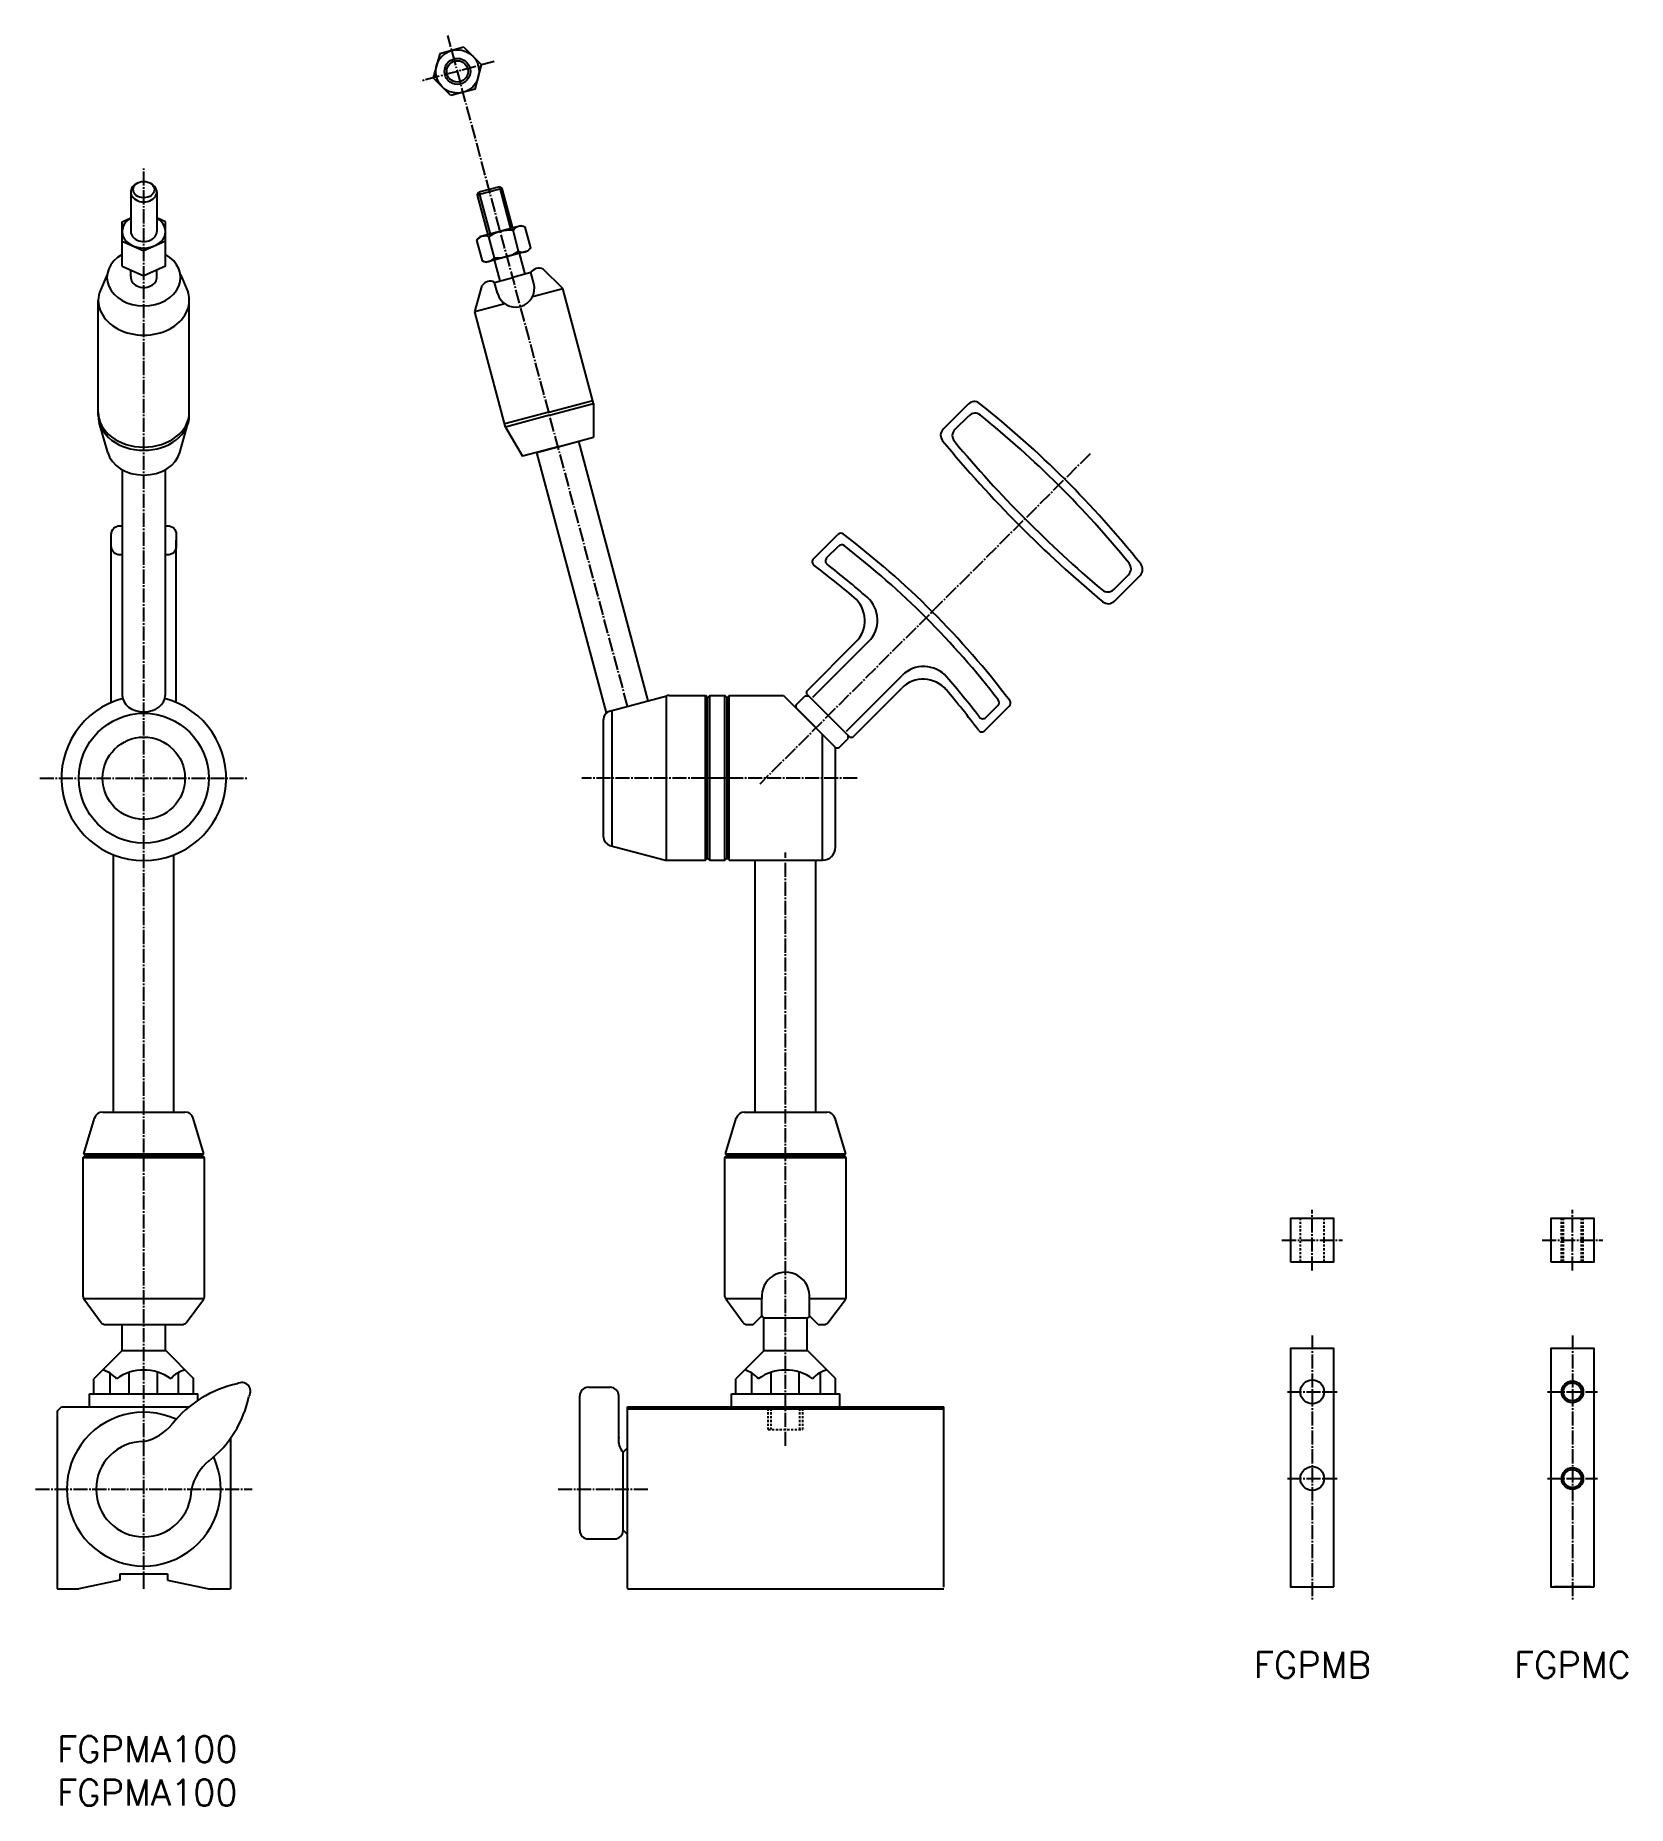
# Model space of a CAD drawing. Extents: x 514 to 881, y -3223 to -2815.
import ezdxf
from ezdxf.enums import TextEntityAlignment as Align

# ---------------------------------------------------------------- set-up
doc = ezdxf.new("R2010")
doc.units = 0
doc.header["$LTSCALE"] = 0.25
doc.linetypes.add('CENTER', pattern=[17.5, 13, -1.5, 1.5, -1.5])
doc.linetypes.add('DASHED', pattern=[3.5, 2, -1.5])
doc.layers.get('0').update_dxf_attribs({"linetype": 'CONTINUOUS'})
doc.layers.add('CENTER', color=1, linetype='CENTER')
doc.styles.get("Standard").update_dxf_attribs({"font": 'txt', "bigfont": 'BIGFONT'})

msp = doc.modelspace()

# ---------------------------------------------------------------- linework, layer by layer
at = {"color": 7, "linetype": 'CONTINUOUS'}
for p, q in [((612.57, -2817.5), (606.99, -2819)), ((612.57, -2817.5), (616.65, -2821.59)), ((606.99, -2819), (605.5, -2824.57)), ((615.16, -2827.16), (616.65, -2821.59)), ((609.58, -2828.66), (605.5, -2824.57)), ((615.16, -2827.16), (609.58, -2828.66)), ((621.42, -2850.09), (615.62, -2851.65)), ((620.75, -2849.71), (616.01, -2850.98)), ((620.75, -2849.71), (621.42, -2850.09)), ((623.87, -2859.23), (621.42, -2850.09)), ((615.62, -2851.65), (616.01, -2850.98)), ((615.62, -2851.65), (618.07, -2860.78)), ((615.52, -2861.98), (616.23, -2861.28)), ((616.82, -2866.81), (615.52, -2861.98)), ((625.71, -2858.74), (616.23, -2861.28)), ((619.6, -2866.07), (618.31, -2861.24)), ((625.18, -2864.57), (623.89, -2859.74)), ((626.67, -2858.99), (625.71, -2858.74)), ((627.97, -2863.82), (626.67, -2858.99)), ((627.26, -2864.53), (617.78, -2867.07)), ((625.42, -2865.02), (619.62, -2866.58)), ((620.92, -2871.41), (619.62, -2866.58)), ((626.71, -2869.85), (625.42, -2865.02)), ((627.97, -2863.82), (627.26, -2864.53)), ((616.82, -2866.81), (617.78, -2867.07)), ((619.62, -2871.76), (623.82, -2870.63)), ((628.01, -2869.51), (623.82, -2870.63)), ((628.68, -2871.98), (628.01, -2869.51)), ((635.36, -2873.14), (630.81, -2868.71)), ((615.07, -2878.57), (616.8, -2872.47)), ((620.28, -2874.23), (619.62, -2871.76)), ((628.39, -2875.01), (635.36, -2873.14)), ((622.04, -2876.71), (615.07, -2878.57)), ((632.14, -2901.7), (642.28, -2898.98)), ((632.14, -2901.7), (622, -2904.41)), ((632.33, -2902.42), (622.19, -2905.14)), ((632.33, -2902.42), (642.48, -2899.7)), ((642.48, -2899.7), (642.48, -2907.47)), ((723.11, -2905.6), (728.88, -2899.83)), ((725.82, -2905.72), (729.02, -2902.51)), ((622.19, -2905.14), (626.07, -2911.86)), ((629.4, -2910.97), (639.06, -2908.38)), ((645.49, -2971.04), (629.4, -2910.97)), ((655.1, -2968.27), (639.06, -2908.38)), ((533.77, -2914.98), (533.77, -2967.02)), ((543.67, -2914.98), (543.67, -2967.02)), ((531.22, -2968.69), (531.22, -2931.26)), ((546.22, -2968.69), (546.22, -2931.26)), ((693.21, -2935.5), (698.79, -2929.92)), ((696.24, -2935.29), (698.97, -2932.57)), ((762.49, -2942.59), (765.86, -2939.22)), ((762.61, -2945.3), (768.55, -2939.36)), ((691.65, -2966.05), (702.99, -2954.71)), ((693.06, -2967.47), (705.92, -2954.61)), ((700.84, -2975.25), (713.67, -2962.41)), ((646.12, -2970.68), (659.37, -2967.13)), ((659.27, -3005.06), (659.27, -2967.15)), ((659.88, -2967.06), (668.27, -2967.06)), ((666.29, -2967.06), (668.27, -2967.06)), ((668.77, -2967.56), (668.27, -2967.06)), ((668.27, -3005.06), (668.27, -2967.06)), ((669.27, -2967.06), (668.77, -2967.56)), ((668.77, -3004.56), (668.77, -2967.56)), ((669.27, -2967.06), (672.77, -2967.06)), ((669.27, -2967.06), (672.77, -2967.06)), ((669.27, -3005.06), (669.27, -2967.06)), ((673.27, -2967.56), (672.77, -2967.06)), ((672.77, -3005.06), (672.77, -2967.06)), ((673.27, -2967.56), (673.77, -2967.06)), ((673.27, -3004.56), (673.27, -2967.56)), ((673.77, -2967.06), (686.29, -2967.06)), ((673.77, -3005.06), (673.77, -2967.06)), ((686.29, -2967.06), (698.27, -2979.04)), ((689.17, -2969.24), (691.29, -2967.11)), ((691.29, -2967.11), (692, -2967.11)), ((691.65, -2966.76), (691.65, -2966.05)), ((691.65, -2966.76), (701.55, -2976.66)), ((702.25, -2976.66), (713.56, -2965.35)), ((644.77, -2999.71), (644.77, -2972.57)), ((646.77, -3001.78), (646.77, -2970.5)), ((689.17, -2969.94), (689.17, -2969.24)), ((689.17, -2969.94), (698.37, -2979.14)), ((732.75, -2975.16), (738.38, -2969.53)), ((732.96, -2972.12), (735.72, -2969.35)), ((695.27, -3005.06), (695.27, -2976.04)), ((701.19, -2977.01), (701.19, -2976.31)), ((701.55, -2976.66), (702.25, -2976.66)), ((698.27, -3002.06), (698.27, -2979.04)), ((698.37, -2979.14), (699.07, -2979.14)), ((699.07, -2979.14), (701.19, -2977.01)), ((531.77, -3063.15), (531.77, -3003.83)), ((545.67, -3063.15), (545.67, -3003.83)), ((646.25, -3001.64), (658.75, -3004.99)), ((659.26, -3005.06), (668.27, -3005.06)), ((666.03, -3005.06), (668.27, -3005.06)), ((668.27, -3005.06), (668.77, -3004.56)), ((669.27, -3005.06), (668.77, -3004.56)), ((669.27, -3005.06), (672.77, -3005.06)), ((672.77, -3005.06), (673.27, -3004.56)), ((673.77, -3005.06), (673.27, -3004.56)), ((673.77, -3005.06), (695.27, -3005.06)), ((679.77, -3063.15), (679.77, -3005.06)), ((693.77, -3063.04), (693.77, -3005.06)), ((679.77, -3049.93), (679.77, -3048.75)), ((693.77, -3049.93), (693.77, -3049.29)), ((679.77, -3063.15), (679.77, -3062.35)), ((524.87, -3072.8), (527.34, -3064.58)), ((529.25, -3063.15), (548.21, -3063.15)), ((552.59, -3072.79), (550.13, -3064.58)), ((672.92, -3072.8), (675.39, -3064.58)), ((677.3, -3063.15), (696.26, -3063.15)), ((700.64, -3072.79), (698.18, -3064.58)), ((524.72, -3073.65), (525.22, -3073.15)), ((524.72, -3073.65), (552.72, -3073.65)), ((524.72, -3105.73), (524.72, -3073.65)), ((525.22, -3073.15), (524.87, -3072.8)), ((524.88, -3072.79), (552.59, -3072.79)), ((525.22, -3073.15), (552.22, -3073.15)), ((552.22, -3073.15), (552.59, -3072.79)), ((552.72, -3073.65), (552.22, -3073.15)), ((552.72, -3105.77), (552.72, -3073.65)), ((672.77, -3073.65), (673.27, -3073.15)), ((672.77, -3105.73), (672.77, -3073.65)), ((672.77, -3073.65), (700.77, -3073.65)), ((673.27, -3073.15), (672.92, -3072.8)), ((672.93, -3072.79), (700.64, -3072.79)), ((673.27, -3073.15), (700.27, -3073.15)), ((700.27, -3073.15), (700.64, -3072.79)), ((700.77, -3073.65), (700.27, -3073.15)), ((700.77, -3105.77), (700.77, -3073.65)), ((524.81, -3106.15), (552.64, -3106.15)), ((528.92, -3111.75), (524.91, -3106.33)), ((548.48, -3111.75), (552.52, -3106.37)), ((672.86, -3106.15), (681.31, -3106.15)), ((676.97, -3111.75), (672.97, -3106.33)), ((681.27, -3110.15), (681.27, -3106.15)), ((692.26, -3106.15), (700.69, -3106.15)), ((692.27, -3110.15), (692.27, -3106.15)), ((696.53, -3111.75), (700.57, -3106.37)), ((679.27, -3112.15), (681.27, -3110.15)), ((681.77, -3118.16), (681.77, -3110.64)), ((681.77, -3114.24), (681.77, -3110.64)), ((681.77, -3110.64), (691.77, -3110.64)), ((691.77, -3118.14), (691.77, -3110.64)), ((694.27, -3112.15), (692.27, -3110.15)), ((529.72, -3112.15), (547.68, -3112.15)), ((533.72, -3114.24), (533.72, -3112.15)), ((533.72, -3118.16), (533.72, -3112.15)), ((543.72, -3118.14), (543.72, -3112.15)), ((677.78, -3112.15), (679.27, -3112.15)), ((694.27, -3112.15), (695.73, -3112.15)), ((533.73, -3118.14), (527.22, -3124.66)), ((533.72, -3118.14), (543.78, -3118.14)), ((543.78, -3118.14), (550.22, -3124.58)), ((681.79, -3118.14), (675.27, -3124.66)), ((681.77, -3118.14), (691.83, -3118.14)), ((691.83, -3118.14), (698.27, -3124.58)), ((530.94, -3128.14), (530.94, -3123.37)), ((535.37, -3128.14), (535.37, -3123.19)), ((541.88, -3128.14), (541.88, -3123.14)), ((546.76, -3128.14), (546.76, -3123.2)), ((678.99, -3128.14), (678.99, -3123.37)), ((683.42, -3128.14), (683.42, -3123.19)), ((689.93, -3128.14), (689.93, -3123.14)), ((694.81, -3128.14), (694.81, -3123.2)), ((527.22, -3128.14), (527.22, -3124.66)), ((550.22, -3128.14), (550.22, -3124.58)), ((641.27, -3126.64), (646.27, -3126.64)), ((675.27, -3128.14), (675.27, -3124.66)), ((698.27, -3128.14), (698.27, -3124.58)), ((518.72, -3132.14), (519.72, -3131.14)), ((519.72, -3131.14), (549.19, -3131.14)), ((526.22, -3131.14), (526.22, -3128.14)), ((526.22, -3128.14), (551.22, -3128.14)), ((551.22, -3129.64), (551.22, -3128.14)), ((639.27, -3159.64), (639.27, -3128.64)), ((648.27, -3139.64), (648.27, -3128.64)), ((650.27, -3131.14), (723.27, -3131.14)), ((650.27, -3169.64), (650.27, -3131.14)), ((650.27, -3131.64), (723.27, -3131.64)), ((674.27, -3128.14), (699.27, -3128.14)), ((674.27, -3131.14), (674.27, -3128.14)), ((699.27, -3131.14), (699.27, -3128.14)), ((723.27, -3172.74), (723.27, -3131.14)), ((518.72, -3132.14), (518.72, -3173.14)), ((558.72, -3138.42), (558.72, -3173.14)), ((649.27, -3141.64), (650.27, -3140.64)), ((649.27, -3159.64), (649.27, -3141.64)), ((650.27, -3140.64), (650.27, -3140.64)), ((650.27, -3160.64), (649.27, -3159.64)), ((650.27, -3160.64), (650.27, -3160.64)), ((641.27, -3161.64), (647.27, -3161.64)), ((650.27, -3173.07), (650.27, -3168.5)), ((533.22, -3171.14), (523.72, -3173.14)), ((533.22, -3169.64), (533.22, -3171.14)), ((533.22, -3169.64), (544.22, -3169.64)), ((544.22, -3169.64), (544.22, -3171.14)), ((544.22, -3171.14), (553.72, -3173.14)), ((872.5, -3172.7), (864.04, -3172.7)), ((518.72, -3173.14), (523.72, -3173.14)), ((553.72, -3173.14), (558.72, -3173.14)), ((650.27, -3173.14), (723.27, -3173.14)), ((717.83, -3173.14), (723.27, -3173.14))]:
    msp.add_line(p, q, dxfattribs=at)
at = {"color": 3, "linetype": 'CONTINUOUS'}
for p, q in [((620.75, -2849.71), (623.34, -2859.37)), ((616.01, -2850.98), (618.59, -2860.64))]:
    msp.add_line(p, q, dxfattribs=at)
at = {"color": 7, "linetype": 'CONTINUOUS', "extrusion": (-1.646e-13, 0.639246, 0.769002)}
for p, q in [((535.72, -2850.84, -0.02), (535.72, -2859.98, -0.02)), ((541.72, -2850.84, 0.02), (541.72, -2860.03, 0.02))]:
    msp.add_line(p, q, dxfattribs=at)
at = {"color": 7, "linetype": 'CONTINUOUS', "extrusion": (0, 0.639246, 0.769002)}
for p, q in [((533.72, -2857.79, -1.85), (535.72, -2856.9, -2.58)), ((533.72, -2868.02, 6.66), (533.72, -2857.79, -1.85)), ((543.72, -2857.79, -1.85), (541.72, -2856.9, -2.58)), ((543.72, -2868.02, 6.66), (543.72, -2857.79, -1.85)), ((533.72, -2862.23, 1.85), (538.72, -2864.45, 3.69)), ((543.72, -2862.23, 1.85), (538.72, -2864.45, 3.69)), ((533.72, -2868.02, 1.85), (538.72, -2870.24, 3.69)), ((543.72, -2868.02, 1.85), (538.72, -2870.24, 3.69))]:
    msp.add_line(p, q, dxfattribs=at)
at = {"color": 7, "linetype": 'CONTINUOUS', "extrusion": (-1.12e-14, 0.639246, 0.769002)}
msp.add_line((530.27, -2869.91, -0.6), (528.48, -2874.07, -1.49), dxfattribs=at)
at = {"color": 7, "linetype": 'CONTINUOUS', "extrusion": (-5.88e-14, 0.639246, 0.769002)}
for p, q in [((535.73, -2870.41, -0.18), (535.73, -2868.91, -0.18)), ((541.71, -2870.85, 0.18), (541.71, -2868.91, 0.18))]:
    msp.add_line(p, q, dxfattribs=at)
at = {"color": 7, "linetype": 'CONTINUOUS', "extrusion": (1.12e-14, 0.639246, 0.769002)}
msp.add_line((547.17, -2869.91, -0.6), (548.96, -2874.07, -1.49), dxfattribs=at)
at = {"color": 7, "linetype": 'CONTINUOUS', "extrusion": (3.41e-14, 0.639246, 0.769002)}
msp.add_line((530.4, -2911.02, 1.12), (528.45, -2904.09, 1.39), dxfattribs=at)
at = {"color": 7, "linetype": 'CONTINUOUS', "extrusion": (-3.41e-14, 0.639246, 0.769002)}
msp.add_line((547.04, -2911.02, 1.12), (548.99, -2904.09, 1.39), dxfattribs=at)
at = {"color": 3, "linetype": 'DASHED'}
for p, q in [((805.52, -3097.7), (805.52, -3087.7)), ((811.02, -3097.7), (811.02, -3087.7)), ((865.77, -3097.7), (865.77, -3087.7)), ((866.2, -3097.7), (866.2, -3087.7)), ((870.34, -3097.7), (870.34, -3087.7)), ((870.77, -3097.7), (870.77, -3087.7)), ((682.77, -3136.42), (682.77, -3131.14)), ((683.45, -3136.42), (683.45, -3131.14)), ((690.09, -3136.42), (690.09, -3131.14)), ((690.77, -3136.42), (690.77, -3131.14)), ((682.77, -3136.42), (690.77, -3136.42))]:
    msp.add_line(p, q, dxfattribs=at)
at = {"color": 7, "linetype": 'CONTINUOUS'}
for points in [[(642.48, -2899.7), (635.36, -2873.14)], [(528.22, -2902.42), (528.22, -2875.86)], [(549.22, -2902.42), (549.22, -2875.86)], [(622.19, -2905.14), (615.07, -2878.57)], [(634.27, -2909.66), (642.48, -2907.47)], [(634.27, -2909.66), (626.07, -2911.86)]]:
    msp.add_lwpolyline(points, dxfattribs=at)
for points in [[(533.77, -2934.62), (533.22, -2934.62, -0.414214), (531.22, -2932.62), (531.22, -2929.9, -0.414214), (533.22, -2927.9), (533.77, -2927.9)], [(543.67, -2927.9), (544.22, -2927.9, -0.414214), (546.22, -2929.9), (546.22, -2932.62, -0.414214), (544.22, -2934.62), (543.67, -2934.62)]]:
    msp.add_lwpolyline(points, format="xyb", dxfattribs=at)
for points in [[(803.27, -3097.7), (813.27, -3097.7), (813.27, -3087.7), (803.27, -3087.7)], [(863.27, -3097.7), (873.27, -3097.7), (873.27, -3087.7), (863.27, -3087.7)], [(813.27, -3172.7), (813.27, -3117.7), (803.27, -3117.7), (803.27, -3172.7)], [(873.27, -3172.7), (873.27, -3117.7), (863.27, -3117.7), (863.27, -3172.7)]]:
    msp.add_lwpolyline(points, close=True, dxfattribs=at)
for centre, radius in [((611.07, -2823.08), 5), ((611.07, -2823.08), 3), ((538.72, -2986.14), 14.98), ((538.72, -2986.14), 9.5), ((808.27, -3127.7), 2.75), ((868.27, -3127.7), 2.07), ((808.27, -3147.7), 2.75), ((868.27, -3147.7), 2.07)]:
    msp.add_circle(centre, radius, dxfattribs=at)
at = {"color": 3, "linetype": 'CONTINUOUS'}
for centre, radius in [((611.07, -2823.08), 2.46), ((868.27, -3127.7), 2.5), ((868.27, -3147.7), 2.5)]:
    msp.add_circle(centre, radius, dxfattribs=at)
at = {"color": 7, "linetype": 'CONTINUOUS', "extrusion": (0, 0.639246, 0.769002)}
msp.add_circle((-538.72, 2191.92, -1822.07), 2.46, dxfattribs=at)
for centre, radius, start, end in [((-538.72, 2192.33, -1822.41), 3, 303.1083, 236.8917), ((-538.72, 2199.35, -1828.25), 5, 306.8675, 233.1325), ((-538.72, 2199.35, -1828.25), 3, 359.3968, 180.6032), ((-538.72, 2207.52, -1835.04), 8.5, 306.0319, 233.9681), ((-538.72, 2207.52, -1835.04), 3, 354.5814, 185.4186), ((-538.72, 2211.54, -1838.38), 10.5, 347.1904, 192.8096), ((-538.72, 2231.41, -1854.9), 10.5, 0, 180), ((-538.72, 2231.97, -1855.36), 10.5, 0, 180), ((-538.72, 2237.54, -1859.99), 8.5, 11.9382, 168.0618), ((-538.72, 2281.65, -1896.66), 4.95, 0, 180)]:
    msp.add_arc(centre, radius, start, end, dxfattribs=at)
at = {"color": 7, "linetype": 'CONTINUOUS'}
for centre, radius, start, end in [((617.39, -2863.38), 2.33, 66.7868, 143.2132), ((623.19, -2868.3), 8.58, 85.3471, 124.6529), ((625.75, -2861.14), 2.33, 66.7868, 143.2132), ((617.73, -2864.67), 2.33, 246.7868, 323.2132), ((620.3, -2857.51), 8.58, 265.3471, 304.6529), ((626.1, -2862.43), 2.33, 246.7868, 323.2132), ((629.84, -2870.62), 2.14, 63.0012, 148.5921), ((618.59, -2873.63), 2.14, 61.4079, 146.9988), ((624.48, -2873.11), 4.35, 195, 285), ((624.48, -2873.11), 4.35, 285, 15), ((730.29, -2901.25), 2, 51.5166, 135), ((730.44, -2903.93), 2, 51.0742, 135), ((585.28, -3083.66), 235.03, 38.7047, 51.5166), ((585.28, -3083.66), 233.03, 39.1488, 51.0742), ((724.53, -2907.01), 2, 135, 219.5175), ((727.23, -2907.14), 2, 135, 219.8916), ((940.71, -2728.7), 282.23, 219.5175, 230.1647), ((940.71, -2728.7), 280.23, 219.8916, 229.7885), ((699.5, -2930.62), 1, 52.7641, 135), ((578.94, -3089.25), 200.24, 37.1876, 52.7641), ((693.92, -2936.21), 1, 135, 233.0594), ((696.95, -2936), 1, 135, 232.3745), ((699.68, -2933.28), 1, 52.2573, 135), ((578.94, -3089.25), 198.24, 37.694, 52.2573), ((579.44, -3088.46), 189.49, 49.465, 53.0594), ((579.44, -3088.46), 191.49, 48.7938, 52.3745), ((764.45, -2937.8), 2, 315, 39.1488), ((767.13, -2937.95), 2, 315, 38.7047), ((761.08, -2941.17), 2, 229.7885, 315), ((698.04, -2949.76), 7, 315, 49.465), ((700.97, -2949.66), 7, 315, 48.7938), ((761.19, -2943.88), 2, 230.1647, 315), ((718.62, -2967.36), 7, 41.0237, 135), ((718.51, -2970.3), 7, 40.3503, 135), ((579.44, -3088.46), 191.49, 37.4495, 41.0237), ((538.72, -2986.14), 19, 104.7989, 75.2011), ((659.88, -2969.06), 2, 90, 105), ((579.44, -3088.46), 189.49, 36.7624, 40.3503), ((735.02, -2968.65), 1, 315, 37.694), ((737.67, -2968.82), 1, 315, 37.1876), ((646.77, -2972.57), 2, 105, 180), ((732.25, -2971.41), 1, 217.4495, 315), ((732.04, -2974.45), 1, 216.7624, 315), ((646.77, -2999.71), 2, 180, 255), ((659.26, -3003.06), 2, 255, 270), ((695.27, -3002.06), 3, 270, 0), ((529.25, -3065.15), 2, 90, 163.3138), ((548.21, -3065.15), 2, 16.6862, 90), ((677.3, -3065.15), 2, 90, 163.3138), ((696.26, -3065.15), 2, 16.6862, 90), ((686.78, -3105.62), 5.5, 354.4039, 185.5961), ((525.72, -3105.73), 1, 180, 216.4634), ((551.72, -3105.77), 1, 323.1528, 0), ((673.77, -3105.73), 1, 180, 216.4634), ((699.77, -3105.77), 1, 323.1528, 0), ((684.19, -3107.63), 3.86, 220.8061, 231.196), ((691.49, -3109.67), 1.01, 285.9581, 327.0773), ((529.72, -3111.15), 1, 216.4634, 270), ((547.68, -3111.15), 1, 270, 323.1528), ((677.78, -3111.15), 1, 216.4634, 270), ((695.73, -3111.15), 1, 270, 323.1528), ((527.97, -3128.23), 5.69, 38.6717, 77.4771), ((538.71, -3133.57), 10.9, 54.7403, 125.2597), ((549.26, -3127.97), 5.39, 100.2362, 142.2122), ((676.03, -3128.23), 5.69, 38.6717, 77.4771), ((686.76, -3133.57), 10.9, 54.7403, 125.2597), ((697.31, -3127.97), 5.39, 100.2362, 142.2122), ((565.55, -3151.16), 25.85, 101.7544, 141.7148), ((561.33, -3127.55), 2, 325.8846, 121.7398), ((641.27, -3128.64), 2, 90, 180), ((646.27, -3128.64), 2, 0, 90), ((537.82, -3123.45), 25.71, 308.2103, 348.1353), ((538.72, -3150.14), 17.75, 65.1405, 24.7342), ((536.34, -3127.92), 11.48, 281.9469, 320.9672), ((538.72, -3150.14), 11, 90, 0), ((652.22, -3138.92), 4.01, 169.6187, 222.7488), ((561.3, -3152.8), 11.89, 129.6511, 167.0633), ((641.27, -3159.64), 2, 180, 270), ((647.27, -3159.64), 2, 270, 0)]:
    msp.add_arc(centre, radius, start, end, dxfattribs=at)
at = {"layer": 'CENTER', "color": 1, "linetype": 'CENTER'}
for p, q in [((650.32, -2969.55), (608.85, -2814.78)), ((619.55, -2820.81), (602.6, -2825.35)), ((538.72, -3173.14), (538.72, -2845.51)), ((757, -2911.3), (680.81, -2987.49)), ((514.72, -2986.14), (562.72, -2986.14)), ((703.27, -2986.14), (639.77, -2986.14)), ((686.77, -3140.14), (686.77, -3003.28))]:
    msp.add_line(p, q, dxfattribs=at)
at = {"layer": 'CENTER', "linetype": 'CENTER'}
for p, q in [((808.27, -3099.7), (808.27, -3085.7)), ((868.27, -3099.7), (868.27, -3085.7)), ((801.27, -3092.7), (815.27, -3092.7)), ((861.27, -3092.7), (875.27, -3092.7)), ((808.27, -3114.7), (808.27, -3175.7)), ((868.27, -3114.7), (868.27, -3175.7)), ((802.52, -3127.7), (814.02, -3127.7)), ((862.52, -3127.7), (874.02, -3127.7)), ((802.52, -3147.7), (814.02, -3147.7)), ((862.52, -3147.7), (874.02, -3147.7)), ((513.72, -3150.14), (563.72, -3150.14)), ((634.27, -3150.14), (655.27, -3150.14))]:
    msp.add_line(p, q, dxfattribs=at)

# ---------------------------------------------------------------- texts
at = {"color": 7, "linetype": 'CONTINUOUS'}
for s, p in [('FGPMB', (808.27, -3190.68)), ('FGPMC', (868.27, -3190.68))]:
    msp.add_text(s, height=6, dxfattribs=at).set_placement(p, align=Align.MIDDLE)
for p in [(518.72, -3213.14), (518.72, -3223.14)]:
    msp.add_text('FGPMA100', height=6, dxfattribs=at).set_placement(p)

doc.saveas('drawing.dxf')
